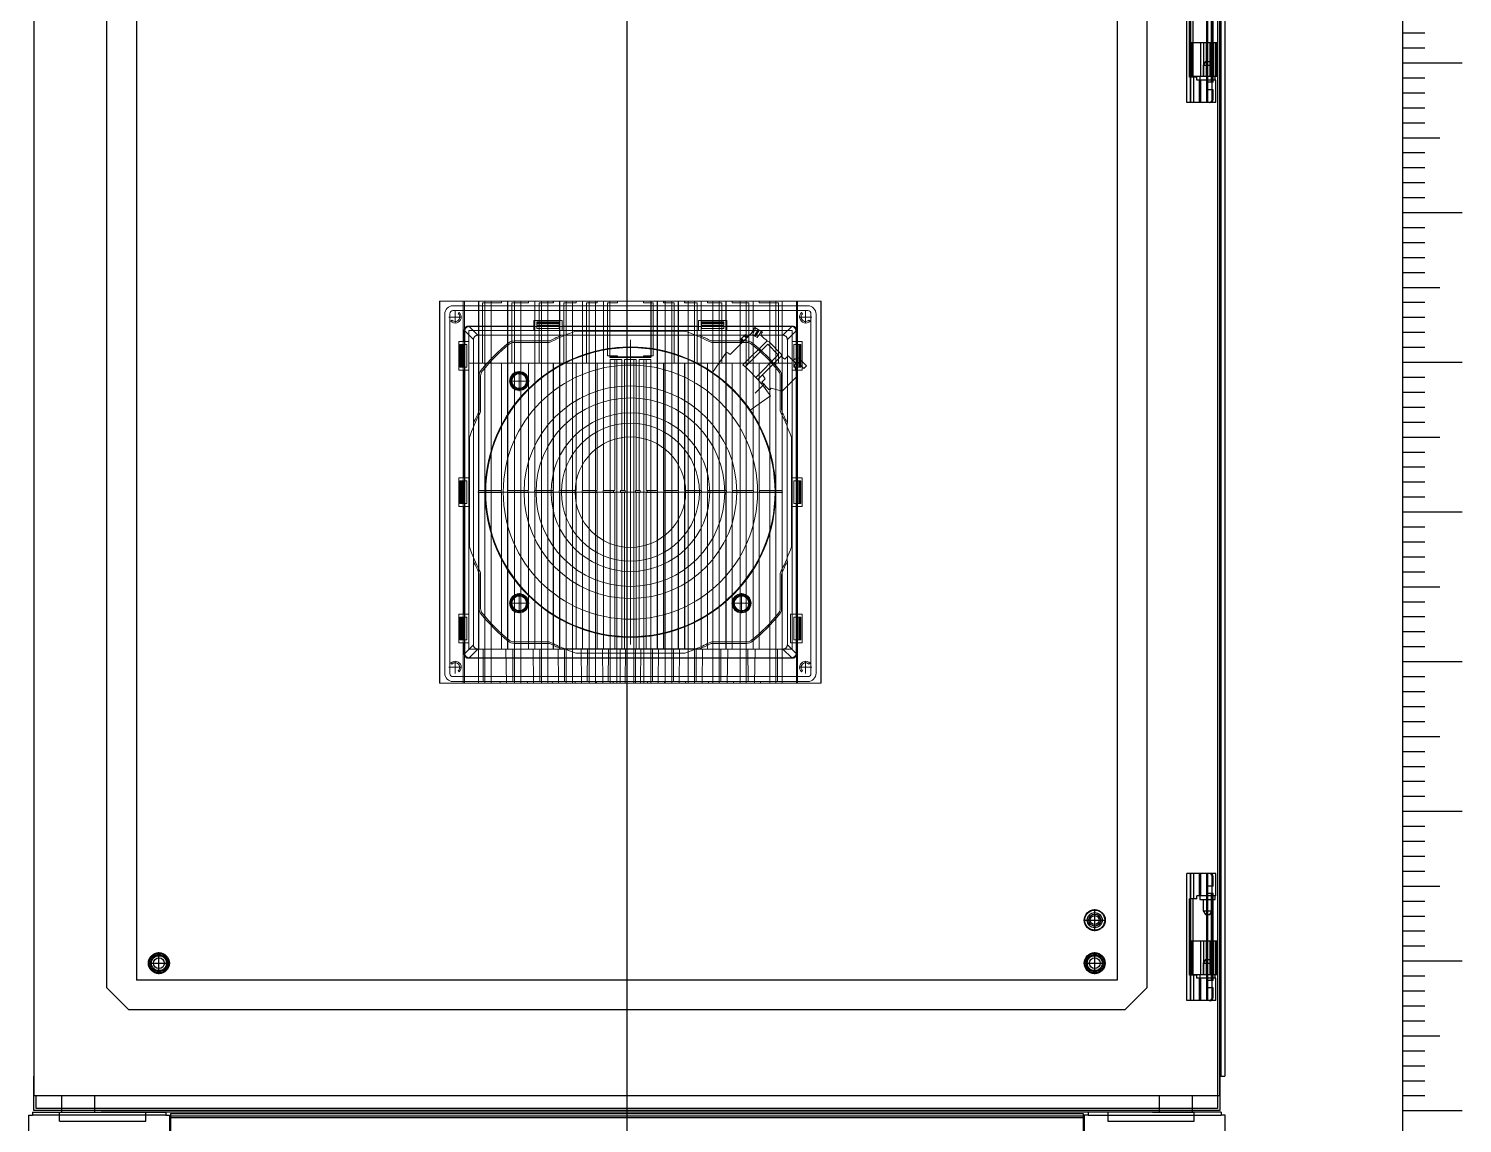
# Model space of a CAD drawing. Header units: millimetres. Extents: x 40929 to 57897, y 13592 to 43737.
# Drawn here: x 47265 to 48223, y 18283 to 19014 of the extents above; entities that cross this region are included whole.
import ezdxf

# ---------------------------------------------------------------- set-up
doc = ezdxf.new("R2010")
doc.units = ezdxf.units.MM
doc.layers.add('! NO PLOT !', color=7, linetype='Continuous', true_color=0xff75dd, plot=False)
doc.layers.add('000-PI-Oprema', color=30, linetype='Continuous', lineweight=5)
doc.layers.add('000-PI-ORMAR', color=2, linetype='Continuous')

# ---------------------------------------------------------------- blocks, each defined once
blk = doc.blocks.new('8806000_2000x800x600')
at = {"layer": '! NO PLOT !'}
for p, q in [((-3770.82, 1831.75), (-3770.82, -8.25)), ((-3075.82, -8.25), (-3075.82, 1831.75)), ((-3750.82, 1826.75), (-3750.82, -3.25)), ((-3095.82, 1826.75), (-3095.82, -3.25)), ((-3049.32, 583), (-3049.32, 668)), ((-3046.63, 583), (-3046.63, 668)), ((-3035.95, 583), (-3035.95, 668)), ((-3035.2, 583), (-3035.2, 668)), ((-3032.45, 585), (-3032.45, 666)), ((-3032.87, 596.5), (-3032.87, 654.5)), ((-3032.44, 591.5), (-3032.44, 659.5)), ((-3032.15, 596.5), (-3032.15, 654.5)), ((-3031.72, 596.5), (-3031.72, 654.5)), ((-3047.56, 600), (-3047.56, 651)), ((-3045.1, 600), (-3045.1, 651)), ((-3046.12, 623), (-3046.12, 600.5)), ((-3046.12, 623), (-3029.32, 623)), ((-3040.17, 623), (-3040.17, 600.5)), ((-3038.17, 623), (-3038.17, 600.5)), ((-3036.49, 623), (-3036.49, 600.5)), ((-3036.14, 623), (-3036.14, 600.5)), ((-3033.99, 623), (-3033.99, 600.5)), ((-3033.64, 623), (-3033.64, 600.5)), ((-3033.28, 623), (-3033.28, 600.5)), ((-3032.15, 623), (-3032.15, 600.5)), ((-3031.4, 623), (-3031.4, 600.5)), ((-3031.28, 600.5), (-3031.28, 623)), ((-3030.27, 623), (-3030.27, 600.5)), ((-3029.52, 623), (-3029.52, 600.5)), ((-3036.92, 610.5), (-3038.37, 607.99)), ((-3038.37, 607.99), (-3038.37, 600.5)), ((-3038.37, 607.99), (-3032.47, 607.99)), ((-3036.92, 610.5), (-3033.92, 610.5)), ((-3032.47, 607.99), (-3033.92, 610.5)), ((-3032.47, 600.5), (-3032.47, 607.99)), ((-3042.64, 600), (-3047.56, 600)), ((-3046.83, 583), (-3046.83, 600)), ((-3046.12, 600.5), (-3029.32, 600.5)), ((-3044.73, 583), (-3044.73, 600)), ((-3042.64, 598), (-3042.64, 600)), ((-3029.87, 598), (-3042.64, 598)), ((-3040.97, 598), (-3040.97, 583)), ((-3040.52, 600.5), (-3040.52, 598)), ((-3040.06, 583), (-3040.06, 598)), ((-3031.72, 596.5), (-3035.95, 596.5)), ((-3035.42, 583), (-3035.42, 598)), ((-3030.32, 598), (-3030.32, 600.5)), ((-3029.87, 583), (-3029.87, 598)), ((-3031.8, 591.5), (-3035.95, 591.5)), ((-3032.45, 585), (-3031.8, 585)), ((-3031.8, 585), (-3031.8, 591.5)), ((-3029.87, 583), (-3049.32, 583)), ((-3049.32, -17), (-3049.32, 68)), ((-3029.87, 68), (-3049.32, 68)), ((-3046.83, 51), (-3046.83, 68)), ((-3046.63, -17), (-3046.63, 68)), ((-3044.73, 51), (-3044.73, 68)), ((-3040.97, 68), (-3040.97, 53)), ((-3040.06, 53), (-3040.06, 68)), ((-3035.95, -17), (-3035.95, 68)), ((-3035.42, 53), (-3035.42, 68)), ((-3035.2, -17), (-3035.2, 68)), ((-3029.87, 53), (-3029.87, 68)), ((-3031.8, 59.5), (-3035.95, 59.5)), ((-3032.45, 66), (-3031.8, 66)), ((-3032.45, -15), (-3032.45, 66)), ((-3032.44, -8.5), (-3032.44, 59.5)), ((-3031.8, 59.5), (-3031.8, 66)), ((-3047.56, 0), (-3047.56, 51)), ((-3042.64, 51), (-3047.56, 51)), ((-3045.1, 0), (-3045.1, 51)), ((-3029.87, 53), (-3042.64, 53)), ((-3042.64, 51), (-3042.64, 53)), ((-3040.52, 53), (-3040.52, 50.5)), ((-3040.52, 50.5), (-3030.32, 50.5)), ((-3038.37, 50.5), (-3038.37, 43.01)), ((-3031.72, 54.5), (-3035.95, 54.5)), ((-3032.87, -3.5), (-3032.87, 54.5)), ((-3032.47, 43.01), (-3032.47, 50.5)), ((-3032.15, -3.5), (-3032.15, 54.5)), ((-3031.72, -3.5), (-3031.72, 54.5)), ((-3030.32, 50.5), (-3030.32, 53)), ((-3110.82, 29.4), (-3110.82, 44.1)), ((-3038.37, 43.01), (-3036.92, 40.5)), ((-3038.37, 43.01), (-3032.47, 43.01)), ((-3036.92, 40.5), (-3033.92, 40.5)), ((-3033.92, 40.5), (-3032.47, 43.01)), ((-3118.17, 36.75), (-3103.47, 36.75)), ((-3046.12, 23), (-3046.12, 0.5)), ((-3046.12, 23), (-3029.32, 23)), ((-3040.17, 23), (-3040.17, 0.5)), ((-3038.17, 23), (-3038.17, 0.5)), ((-3036.49, 23), (-3036.49, 0.5)), ((-3036.14, 23), (-3036.14, 0.5)), ((-3033.99, 23), (-3033.99, 0.5)), ((-3033.64, 23), (-3033.64, 0.5)), ((-3033.28, 23), (-3033.28, 0.5)), ((-3032.15, 23), (-3032.15, 0.5)), ((-3031.4, 23), (-3031.4, 0.5)), ((-3031.28, 0.5), (-3031.28, 23)), ((-3030.27, 23), (-3030.27, 0.5)), ((-3029.52, 23), (-3029.52, 0.5)), ((-3735.83, 0.65), (-3735.83, 15.35)), ((-3110.83, 0.65), (-3110.83, 15.35)), ((-3036.92, 10.5), (-3038.37, 7.99)), ((-3036.92, 10.5), (-3033.92, 10.5)), ((-3032.47, 7.99), (-3033.92, 10.5)), ((-3743.18, 8), (-3728.48, 8)), ((-3118.18, 8), (-3103.48, 8)), ((-3046.12, 0.5), (-3029.32, 0.5)), ((-3040.52, 0.5), (-3040.52, -2)), ((-3038.37, 7.99), (-3038.37, 0.5)), ((-3038.37, 7.99), (-3032.47, 7.99)), ((-3032.47, 0.5), (-3032.47, 7.99)), ((-3030.32, -2), (-3030.32, 0.5)), ((-3770.82, -8.25), (-3755.82, -23.25)), ((-3095.82, -3.25), (-3750.82, -3.25)), ((-3090.82, -23.25), (-3075.82, -8.25)), ((-3042.64, 0), (-3047.56, 0)), ((-3046.83, -17), (-3046.83, 0)), ((-3044.73, -17), (-3044.73, 0)), ((-3042.64, -2), (-3042.64, 0)), ((-3029.87, -2), (-3042.64, -2)), ((-3040.97, -2), (-3040.97, -17)), ((-3040.06, -17), (-3040.06, -2)), ((-3031.72, -3.5), (-3035.95, -3.5)), ((-3031.8, -8.5), (-3035.95, -8.5)), ((-3035.42, -17), (-3035.42, -2)), ((-3031.8, -15), (-3031.8, -8.5)), ((-3029.87, -17), (-3029.87, -2)), ((-3029.87, -17), (-3049.32, -17)), ((-3032.45, -15), (-3031.8, -15)), ((-3090.82, -23.25), (-3755.82, -23.25))]:
    blk.add_line(p, q, dxfattribs=at)
for centre, radius in [((-3110.82, 36.75), 7), ((-3110.82, 36.75), 6.7), ((-3110.82, 36.75), 5), ((-3110.82, 36.75), 4), ((-3110.82, 36.75), 3), ((-3735.83, 8), 7), ((-3735.83, 8), 6.5), ((-3735.83, 8), 5.62), ((-3735.83, 8), 5), ((-3735.83, 8), 3.62), ((-3110.83, 8), 7), ((-3110.83, 8), 6.5), ((-3110.83, 8), 5.61), ((-3110.83, 8), 5), ((-3110.83, 8), 3.61)]:
    blk.add_circle(centre, radius, dxfattribs=at)
for centre, start_param, end_param in [((-3034.38, 585), 3.141593, 4.712389), ((-3033.73, 585), 3.141593, 4.712389), ((-3034.38, 66), 4.712389, 6.283185), ((-3033.73, 66), 4.712389, 6.283185), ((-3034.38, -15), 3.141593, 4.712389), ((-3033.73, -15), 3.141593, 4.712389)]:
    blk.add_ellipse(centre, major_axis=(0, 2), ratio=0.965926, start_param=start_param, end_param=end_param, dxfattribs=at)
at = {"layer": '000-PI-ORMAR'}
for p, q in [((-3819.32, 1904), (-3819.32, -80.5)), ((-3028.83, 1904), (-3028.83, -80.5)), ((-3027.33, 1904), (-3027.33, -80.5)), ((-3027.32, -80.5), (-3027.32, 1904)), ((-3026.55, 1883.5), (-3026.55, -67.5)), ((-3023.83, 1883.5), (-3023.83, -67.5)), ((-3819.33, -90.5), (-3819.33, -67.5)), ((-3027.32, -67.5), (-3023.83, -67.5)), ((-3819.32, -80.5), (-3027.32, -80.5)), ((-3817.83, -89), (-3817.83, -80.5)), ((-3800.83, -80.5), (-3800.83, -91.5)), ((-3778.83, -80.5), (-3778.83, -91.5)), ((-3067.83, -80.5), (-3067.83, -91.5)), ((-3045.83, -80.5), (-3045.83, -91.5)), ((-3028.83, -80.5), (-3028.83, -89)), ((-3027.33, -80.5), (-3027.33, -90.5)), ((-3800.83, -90.5), (-3819.33, -90.5)), ((-3800.83, -89), (-3817.83, -89)), ((-3802.29, -91.5), (-3800.83, -91.5)), ((-3802.29, -97.5), (-3802.29, -91.5)), ((-3045.83, -89), (-3800.83, -89)), ((-3045.83, -90.5), (-3800.83, -90.5)), ((-3800.83, -91.5), (-3796.57, -91.5)), ((-3796.57, -91.5), (-3774.46, -91.5)), ((-3072.2, -91.5), (-3774.46, -91.5)), ((-3744.64, -97.5), (-3744.64, -91.5)), ((-3102.02, -91.5), (-3102.02, -97.5)), ((-3072.2, -91.5), (-3050.09, -91.5)), ((-3050.09, -91.5), (-3045.83, -91.5)), ((-3028.83, -89), (-3045.83, -89)), ((-3027.33, -90.5), (-3045.83, -90.5)), ((-3045.83, -91.5), (-3044.37, -91.5)), ((-3044.37, -97.5), (-3044.37, -91.5)), ((-3802.29, -97.5), (-3744.64, -97.5)), ((-3102.02, -97.5), (-3044.37, -97.5))]:
    blk.add_line(p, q, dxfattribs=at)
blk = doc.blocks.new('8660.023')
at = {"layer": '000-PI-ORMAR'}
for p, q in [((42027.59, 47899.99), (42027.59, 48095.99)), ((42027.59, 48095.99), (42030.09, 48095.99)), ((42030.09, 48097.99), (42119.09, 48097.99)), ((42030.09, 48097.99), (42030.09, 48095.99)), ((42119.09, 48095.99), (42030.09, 48095.99)), ((42119.09, 48097.99), (42119.09, 48095.99)), ((42119.09, 48095.99), (42121.59, 48095.99)), ((42121.59, 48095.99), (42121.59, 48086.51)), ((42122.34, 48096.99), (42122.34, 47996.99)), ((42731.84, 48096.99), (42122.34, 48096.99)), ((42731.84, 48095.49), (42122.34, 48095.49)), ((42731.84, 48096.99), (42731.84, 47996.99)), ((42732.59, 48095.99), (42732.59, 48086.51)), ((42735.09, 48095.99), (42732.59, 48095.99)), ((42824.09, 48097.99), (42735.09, 48097.99)), ((42735.09, 48097.99), (42735.09, 48095.99)), ((42735.09, 48095.99), (42824.09, 48095.99)), ((42824.09, 48097.99), (42824.09, 48095.99)), ((42826.59, 48095.99), (42824.09, 48095.99)), ((42826.59, 47899.99), (42826.59, 48095.99)), ((42121.59, 48086.51), (42121.59, 47986.51)), ((42731.84, 48094.49), (42122.34, 48094.49)), ((42732.59, 48086.51), (42732.59, 47986.51)), ((42122.34, 47996.99), (42122.34, 47898.99)), ((42731.84, 47996.99), (42731.84, 47898.99)), ((42121.59, 47986.51), (42121.59, 47909.47)), ((42732.59, 47986.51), (42732.59, 47909.47)), ((42121.59, 47909.47), (42121.59, 47899.99)), ((42732.59, 47909.47), (42732.59, 47899.99)), ((42030.09, 47899.99), (42027.59, 47899.99)), ((42119.09, 47899.99), (42030.09, 47899.99)), ((42030.09, 47899.74), (42030.09, 47899.74)), ((42030.09, 47899.74), (42030.09, 47897.99)), ((42030.09, 47897.99), (42139.59, 47897.99)), ((42119.09, 47899.99), (42122.34, 47899.99)), ((42119.09, 47899.99), (42119.09, 47899.99)), ((42119.09, 47899.99), (42119.09, 47897.99)), ((42731.84, 47901.49), (42122.34, 47901.49)), ((42731.84, 47900.49), (42122.34, 47900.49)), ((42731.84, 47898.99), (42122.34, 47898.99)), ((42123.09, 47898.99), (42123.09, 47897.99)), ((42139.59, 47898.99), (42139.59, 47897.99)), ((42714.59, 47898.99), (42714.59, 47897.99)), ((42714.59, 47897.99), (42824.09, 47897.99)), ((42731.09, 47898.99), (42731.09, 47897.99)), ((42731.84, 47899.99), (42735.09, 47899.99)), ((42735.09, 47899.99), (42824.09, 47899.99)), ((42735.09, 47899.99), (42735.09, 47899.99)), ((42735.09, 47899.99), (42735.09, 47897.99)), ((42824.09, 47899.99), (42826.59, 47899.99)), ((42824.09, 47899.74), (42824.09, 47899.74)), ((42824.09, 47899.74), (42824.09, 47897.99))]:
    blk.add_line(p, q, dxfattribs=at)
blk = doc.blocks.new('SK3240700')
at = {"layer": '000-PI-Oprema'}
for p, q in [((-127.5, 255), (-127.5, 0)), ((-127.5, 255), (127.5, 255)), ((-127.26, 255), (-127.26, 0)), ((118.5, 252), (-118.5, 252)), ((-111.62, 255), (-111.62, 0)), ((-110.9, 255), (-110.9, 0)), ((-101.44, 255), (-101.44, 0)), ((-101.32, 255), (-101.32, 128.5)), ((-98.85, 254), (-97.17, 254)), ((-98.85, 213.65), (-98.85, 254)), ((-97.17, 255), (-97.17, 0)), ((-86, 254), (-97.17, 254)), ((-93.06, 255), (-93.06, 0)), ((-86.06, 255), (-86.06, 254)), ((-86, 255), (-86, 254)), ((-81.98, 255), (-81.98, 128.5)), ((-81.92, 255), (-81.92, 213.65)), ((-79.1, 254), (-77.39, 254)), ((-79.1, 213.65), (-79.1, 254)), ((-77.39, 255), (-77.39, 0)), ((-67.96, 254), (-77.39, 254)), ((-73.23, 255), (-73.23, 0)), ((-68.03, 255), (-68.03, 254)), ((-67.96, 255), (-67.96, 254)), ((-63.87, 255), (-63.87, 128.5)), ((-63.8, 255), (-63.8, 213.65)), ((-61.03, 254), (-59.31, 254)), ((-61.03, 213.65), (-61.03, 254)), ((-59.31, 255), (-59.31, 0)), ((-51.41, 254), (-59.31, 254)), ((-55.14, 255), (-55.14, 0)), ((-51.47, 255), (-51.47, 254)), ((-51.41, 255), (-51.41, 254)), ((-47.28, 255), (-47.28, 128.5)), ((-47.22, 255), (-47.22, 213.65)), ((-44.51, 254), (-42.8, 254)), ((-44.51, 213.65), (-44.51, 254)), ((-42.8, 255), (-42.8, 0)), ((-36.2, 254), (-42.8, 254)), ((-38.57, 255), (-38.57, 0)), ((-36.26, 255), (-36.26, 254)), ((-36.2, 255), (-36.2, 254)), ((-32.03, 255), (-32.03, 128.5)), ((-31.97, 255), (-31.97, 213.65)), ((-29.32, 254), (-27.6, 254)), ((-29.32, 213.65), (-29.32, 254)), ((-27.6, 255), (-27.6, 0)), ((-22.2, 254), (-27.6, 254)), ((-23.33, 255), (-23.33, 0)), ((-22.26, 255), (-22.26, 254)), ((-22.2, 255), (-22.2, 254)), ((-17.99, 255), (-17.99, 128.5)), ((-17.93, 255), (-17.93, 128.5)), ((-15.21, 254), (-13.8, 254)), ((-15.21, 218.47), (-15.21, 254)), ((-13.83, 218.47), (-13.83, 254)), ((-13.8, 255), (-13.8, 217.7)), ((-13.8, 254), (-8.72, 254)), ((-13.7, 255), (-13.7, 217.8)), ((-13.63, 254), (-13.63, 255)), ((-8.72, 254), (-8.72, 255)), ((8.72, 254), (8.72, 255)), ((8.72, 254), (13.8, 254)), ((13.63, 254), (13.63, 255)), ((13.7, 255), (13.7, 217.8)), ((13.8, 255), (13.8, 217.7)), ((13.8, 254), (15.21, 254)), ((13.83, 218.47), (13.83, 254)), ((15.21, 218.47), (15.21, 254)), ((17.93, 255), (17.93, 128.5)), ((17.99, 255), (17.99, 128.5)), ((22.2, 255), (22.2, 254)), ((27.6, 254), (22.2, 254)), ((22.26, 255), (22.26, 254)), ((23.33, 255), (23.33, 0)), ((27.6, 255), (27.6, 0)), ((27.6, 254), (29.32, 254)), ((29.32, 213.65), (29.32, 254)), ((31.97, 255), (31.97, 213.65)), ((32.03, 255), (32.03, 128.5)), ((36.2, 255), (36.2, 254)), ((42.8, 254), (36.2, 254)), ((36.26, 255), (36.26, 254)), ((38.57, 255), (38.57, 0)), ((42.8, 0), (42.8, 255)), ((42.8, 254), (44.51, 254)), ((44.51, 213.65), (44.51, 254)), ((47.22, 255), (47.22, 213.65)), ((47.28, 255), (47.28, 128.5)), ((51.41, 255), (51.41, 254)), ((59.31, 254), (51.41, 254)), ((51.47, 255), (51.47, 254)), ((55.14, 255), (55.14, 0)), ((59.31, 255), (59.31, 0)), ((59.31, 254), (61.03, 254)), ((61.03, 213.65), (61.03, 254)), ((63.8, 255), (63.8, 213.65)), ((63.87, 255), (63.87, 128.5)), ((67.96, 255), (67.96, 254)), ((77.39, 254), (67.96, 254)), ((68.03, 255), (68.03, 254)), ((73.23, 255), (73.23, 0)), ((77.39, 255), (77.39, 0)), ((77.39, 254), (79.1, 254)), ((79.1, 213.65), (79.1, 254)), ((81.92, 255), (81.92, 213.65)), ((81.98, 255), (81.98, 128.5)), ((86, 255), (86, 254)), ((97.17, 254), (86, 254)), ((86.06, 255), (86.06, 254)), ((93.06, 255), (93.06, 0)), ((97.17, 255), (97.17, 0)), ((97.17, 254), (98.85, 254)), ((98.85, 213.65), (98.85, 254)), ((101.32, 255), (101.32, 128.5)), ((101.44, 255), (101.44, 0)), ((110.9, 255), (110.9, 0)), ((111.62, 255), (111.62, 0)), ((127.26, 255), (127.26, 0)), ((127.5, 255), (127.5, 0)), ((-124, 246.5), (-124, 6.5)), ((-121.2, 244.5), (-112.8, 244.5)), ((-120.6, 246.66), (-120.6, 6.34)), ((-119.96, 241.81), (-119.22, 242.48)), ((118.5, 248.76), (-118.5, 248.76)), ((-117, 240.3), (-117, 248.7)), ((-114.98, 246.72), (-114.31, 247.46)), ((-64.5, 242.11), (-64.5, 235.5)), ((-45.5, 242.11), (-64.5, 242.11)), ((-47.5, 241.4), (-62.5, 241.4)), ((-62.5, 241.4), (-62.5, 236.73)), ((-47.5, 241.27), (-62.5, 241.27)), ((-47.5, 241.08), (-62.5, 241.08)), ((-47.5, 240.7), (-62.5, 240.7)), ((-47.5, 240.55), (-62.5, 240.55)), ((-47.5, 240.1), (-62.5, 240.1)), ((-47.5, 239.9), (-62.5, 239.9)), ((-47.5, 241.4), (-47.5, 236.73)), ((-45.5, 242.11), (-45.5, 235.5)), ((45.5, 242.11), (45.5, 235.5)), ((64.5, 242.11), (45.5, 242.11)), ((62.5, 241.4), (47.5, 241.4)), ((47.5, 241.4), (47.5, 236.73)), ((62.5, 241.27), (47.5, 241.27)), ((62.5, 241.08), (47.5, 241.08)), ((62.5, 240.7), (47.5, 240.7)), ((62.5, 240.55), (47.5, 240.55)), ((62.5, 240.1), (47.5, 240.1)), ((62.5, 239.9), (47.5, 239.9)), ((62.5, 241.4), (62.5, 236.73)), ((64.5, 242.11), (64.5, 235.5)), ((112.8, 244.5), (121.2, 244.5)), ((114.98, 246.72), (114.31, 247.46)), ((117, 240.3), (117, 248.7)), ((119.96, 241.81), (119.22, 242.48)), ((120.6, 6.34), (120.6, 246.66)), ((124, 6.5), (124, 246.5)), ((-111, 235.5), (-110.65, 235.16)), ((-111, 235.5), (-111, 228.1)), ((-110.65, 235.22), (-104.82, 229.39)), ((-110.65, 19.78), (-110.65, 235.22)), ((-107.66, 238.15), (-108, 238.5)), ((-64.5, 238.5), (-108, 238.5)), ((-108, 235.58), (-64.5, 235.58)), ((-108, 235.58), (-108, 22.58)), ((-101.89, 232.32), (-107.72, 238.15)), ((-107.72, 238.15), (107.72, 238.15)), ((-46.07, 232.32), (-101.89, 232.32)), ((-45.5, 238.26), (-64.5, 238.26)), ((-45.5, 235.5), (-64.5, 235.5)), ((-47.5, 238.81), (-62.5, 238.81)), ((-47.5, 238.51), (-62.5, 238.51)), ((-47.5, 236.73), (-62.5, 236.73)), ((46.16, 232.28), (-46.16, 232.28)), ((45.5, 238.5), (-45.5, 238.5)), ((-45.5, 235.58), (45.5, 235.58)), ((36.42, 235.05), (-36.42, 235.05)), ((64.5, 238.26), (45.5, 238.26)), ((64.5, 235.5), (45.5, 235.5)), ((101.89, 232.32), (46.07, 232.32)), ((62.5, 238.81), (47.5, 238.81)), ((62.5, 238.51), (47.5, 238.51)), ((62.5, 236.73), (47.5, 236.73)), ((108, 238.5), (64.5, 238.5)), ((64.5, 235.58), (108, 235.58)), ((66.63, 219.45), (80.97, 233.79)), ((76.93, 232.86), (73.19, 229.11)), ((73.93, 229.85), (75.48, 228.3)), ((74.13, 230.05), (75.68, 228.5)), ((75.99, 231.92), (77.55, 230.36)), ((76.19, 232.12), (77.75, 230.56)), ((76.44, 232.36), (77.99, 230.81)), ((78.49, 231.3), (76.93, 232.86)), ((83.1, 237.46), (80.97, 233.79)), ((83.73, 237.1), (81.61, 232.55)), ((81.61, 232.55), (84.75, 230.73)), ((82.79, 231.87), (85.29, 236.2)), ((88.25, 234.49), (83.1, 237.46)), ((83.57, 231.42), (86.07, 235.75)), ((84.75, 230.73), (87.62, 234.85)), ((87.1, 232.49), (88.25, 234.49)), ((89.33, 230.26), (87.1, 232.49)), ((90.37, 229.54), (89.33, 230.26)), ((107.72, 238.15), (101.89, 232.32)), ((104.82, 229.39), (110.65, 235.22)), ((108, 238.5), (107.66, 238.15)), ((108, 235.58), (108, 22.58)), ((110.65, 235.16), (111, 235.5)), ((110.65, 235.22), (110.65, 19.78)), ((111, 235.5), (111, 228.1)), ((-114.61, 228.1), (-108, 228.1)), ((-114.61, 228.1), (-114.61, 209.1)), ((-113.9, 226.1), (-113.9, 211.1)), ((-113.9, 226.1), (-109.23, 226.1)), ((-113.77, 226.1), (-113.77, 211.1)), ((-113.58, 226.1), (-113.58, 211.1)), ((-113.2, 226.1), (-113.2, 211.1)), ((-113.05, 226.1), (-113.05, 211.1)), ((-112.6, 226.1), (-112.6, 211.1)), ((-112.4, 226.1), (-112.4, 211.1)), ((-111.31, 226.1), (-111.31, 211.1)), ((-111.01, 226.1), (-111.01, 211.1)), ((-110.76, 209.1), (-110.76, 228.1)), ((-109.23, 226.1), (-109.23, 211.1)), ((-104.82, 173.57), (-104.82, 229.39)), ((-54.94, 227.55), (-77.75, 227.55)), ((-55.17, 228.5), (-77.73, 228.5)), ((0, 25.65), (0, 229.35)), ((64.29, 221.1), (54.73, 207.44)), ((77.75, 227.55), (54.94, 227.55)), ((77.73, 228.5), (55.17, 228.5)), ((73.19, 229.11), (74.74, 227.56)), ((73.68, 229.61), (75.24, 228.05)), ((75.19, 212.59), (91.25, 228.65)), ((76.68, 211.25), (91.71, 226.28)), ((85.54, 222.94), (86.96, 221.53)), ((91.25, 228.65), (90.37, 229.54)), ((91.71, 226.28), (98.78, 219.21)), ((100.76, 219.78), (92.63, 227.91)), ((104.82, 229.39), (104.82, 173.57)), ((108, 228.1), (114.61, 228.1)), ((109.23, 226.1), (113.9, 226.1)), ((109.23, 226.1), (109.23, 211.1)), ((110.76, 228.1), (110.76, 209.1)), ((111.01, 226.1), (111.01, 211.1)), ((111.31, 226.1), (111.31, 211.1)), ((112.4, 226.1), (112.4, 211.1)), ((112.6, 226.1), (112.6, 211.1)), ((113.05, 226.1), (113.05, 211.1)), ((113.2, 226.1), (113.2, 211.1)), ((113.58, 226.1), (113.58, 211.1)), ((113.77, 226.1), (113.77, 211.1)), ((113.9, 226.1), (113.9, 211.1)), ((114.61, 228.1), (114.61, 209.1)), ((-113.9, 211.1), (-109.23, 211.1)), ((-101.32, 213.65), (-108, 213.65)), ((-97.17, 213.65), (-101.32, 213.65)), ((-81.93, 213.65), (-97.17, 213.65)), ((-86.06, 213.65), (-86.06, 128.5)), ((-86, 128.5), (-86, 213.65)), ((-77.39, 213.65), (-81.93, 213.65)), ((-81.93, 213.65), (-81.93, 128.5)), ((-63.81, 213.65), (-77.39, 213.65)), ((-68.03, 213.65), (-68.03, 128.5)), ((-67.97, 128.5), (-67.97, 213.65)), ((-59.31, 213.65), (-63.81, 213.65)), ((-63.81, 213.65), (-63.81, 128.5)), ((-47.22, 213.65), (-59.31, 213.65)), ((-51.47, 213.65), (-51.47, 128.5)), ((-51.42, 128.5), (-51.42, 213.65)), ((-42.8, 213.65), (-47.22, 213.65)), ((-47.22, 213.65), (-47.22, 128.5)), ((-31.98, 213.65), (-42.8, 213.65)), ((-36.26, 213.65), (-36.26, 128.5)), ((-36.21, 128.5), (-36.21, 213.65)), ((-27.6, 213.65), (-31.98, 213.65)), ((-31.98, 213.65), (-31.98, 128.5)), ((-17.93, 213.65), (-27.6, 213.65)), ((-22.26, 213.65), (-22.26, 128.5)), ((-22.2, 128.5), (-22.2, 213.65)), ((-13.6, 213.65), (-17.93, 213.65)), ((-15.21, 218.47), (-13.8, 218.47)), ((-13.8, 218.47), (-8.72, 218.47)), ((-13.8, 217.7), (13.8, 217.7)), ((-13.7, 217.8), (13.7, 217.8)), ((-13.63, 217.7), (-13.63, 218.47)), ((-13.63, 217.47), (-13.63, 217.7)), ((-13.63, 217.47), (13.63, 217.47)), ((-13.6, 216.16), (-5.82, 216.16)), ((-13.6, 216.16), (-13.6, 0)), ((-5.82, 213.65), (-13.6, 213.65)), ((-10.45, 216.16), (-10.45, 128.5)), ((-8.97, 216.16), (-8.97, 0)), ((-8.72, 217.47), (-8.72, 218.47)), ((-5.82, 128.5), (-5.82, 216.16)), ((-3.9, 213.65), (-5.82, 213.65)), ((-3.9, 216.16), (-3.9, 128.5)), ((-3.9, 216.16), (3.9, 216.16)), ((3.9, 213.65), (-3.9, 213.65)), ((-2.22, 216.16), (-2.22, 0)), ((2.22, 216.16), (2.22, 0)), ((3.9, 128.5), (3.9, 216.16)), ((5.82, 213.65), (3.9, 213.65)), ((5.82, 216.16), (13.6, 216.16)), ((5.82, 216.16), (5.82, 128.5)), ((13.6, 213.65), (5.82, 213.65)), ((8.72, 217.47), (8.72, 218.47)), ((8.72, 218.47), (13.8, 218.47)), ((8.97, 216.16), (8.97, 0)), ((10.45, 128.5), (10.45, 216.16)), ((13.6, 216.16), (13.6, 0)), ((17.93, 213.65), (13.6, 213.65)), ((13.63, 217.7), (13.63, 218.47)), ((13.63, 217.47), (13.63, 217.7)), ((13.8, 218.47), (15.21, 218.47)), ((27.6, 213.65), (17.93, 213.65)), ((22.2, 213.65), (22.2, 128.5)), ((22.26, 213.65), (22.26, 128.5)), ((27.6, 213.65), (31.98, 213.65)), ((31.98, 128.5), (31.98, 213.65)), ((42.8, 213.65), (31.98, 213.65)), ((36.21, 213.65), (36.21, 128.5)), ((36.26, 213.65), (36.26, 128.5)), ((42.8, 213.65), (47.22, 213.65)), ((47.22, 128.5), (47.22, 213.65)), ((59.31, 213.65), (47.22, 213.65)), ((51.42, 213.65), (51.42, 128.5)), ((51.47, 213.65), (51.47, 128.5)), ((59.31, 213.65), (63.81, 213.65)), ((63.81, 128.5), (63.81, 213.65)), ((77.39, 213.65), (63.81, 213.65)), ((67.97, 213.65), (67.97, 128.5)), ((68.03, 213.65), (68.03, 128.5)), ((77.39, 213.65), (81.93, 213.65)), ((81.93, 128.5), (81.93, 213.65)), ((97.17, 213.65), (81.93, 213.65)), ((98.78, 219.21), (83.75, 204.18)), ((85.09, 202.69), (100.76, 218.36)), ((86, 213.65), (86, 128.5)), ((86.06, 213.65), (86.06, 128.5)), ((94.03, 214.46), (95.44, 213.04)), ((101.32, 213.65), (97.17, 213.65)), ((103.2, 216.42), (100.62, 218.22)), ((108, 213.65), (101.32, 213.65)), ((105.43, 218.65), (103.2, 216.42)), ((110.24, 213.84), (105.43, 218.65)), ((109.96, 216.67), (108.68, 215.39)), ((109.23, 211.1), (113.9, 211.1)), ((109.5, 212.4), (110.24, 213.13)), ((111.47, 205.03), (109.5, 212.4)), ((112.19, 217.26), (109.96, 216.67)), ((110.15, 213.92), (111.6, 214.31)), ((111.6, 214.31), (115.75, 210.16)), ((117.52, 211.93), (112.19, 217.26)), ((115.75, 210.16), (117.52, 211.93)), ((-114.61, 209.1), (-108, 209.1)), ((-111, 209.1), (-111, 137)), ((-101, 205.23), (-101, 182.67)), ((-100.05, 205.25), (-100.05, 182.44)), ((-80.91, 201.75), (-67.58, 201.75)), ((-74.25, 195.08), (-74.25, 208.41)), ((89.98, 203.2), (87.75, 200.97)), ((88.18, 205.78), (89.98, 203.2)), ((100.05, 182.44), (100.05, 205.25)), ((101, 182.67), (101, 205.23)), ((101.36, 194.92), (111.47, 205.03)), ((108, 209.1), (114.61, 209.1)), ((111, 209.1), (111, 137)), ((79.94, 182.23), (93.6, 191.79)), ((89.52, 199.77), (83.3, 193.54)), ((88.07, 200.65), (87.4, 199.98)), ((87.75, 200.97), (92.56, 196.16)), ((89.49, 197.4), (90.4, 198.32)), ((93.27, 196.16), (94, 196.89)), ((94, 196.89), (101.36, 194.92)), ((-104.78, 173.66), (-104.78, 81.34)), ((104.78, 173.66), (104.78, 81.34)), ((-107.55, 163.92), (-107.55, 91.08)), ((107.55, 91.08), (107.55, 163.92)), ((-114.61, 137), (-114.61, 118)), ((-114.61, 137), (-108, 137)), ((-113.9, 135), (-113.9, 120)), ((-113.9, 135), (-109.23, 135)), ((-113.77, 135), (-113.77, 120)), ((-113.58, 135), (-113.58, 120)), ((-113.2, 135), (-113.2, 120)), ((-113.05, 135), (-113.05, 120)), ((-112.6, 135), (-112.6, 120)), ((-112.4, 135), (-112.4, 120)), ((-111.31, 135), (-111.31, 120)), ((-111.01, 135), (-111.01, 120)), ((-110.76, 118), (-110.76, 137)), ((-109.23, 135), (-109.23, 120)), ((108, 137), (114.61, 137)), ((109.23, 135), (113.9, 135)), ((109.23, 135), (109.23, 120)), ((110.76, 137), (110.76, 118)), ((111.01, 135), (111.01, 120)), ((111.31, 135), (111.31, 120)), ((112.4, 135), (112.4, 120)), ((112.6, 135), (112.6, 120)), ((113.05, 135), (113.05, 120)), ((113.2, 135), (113.2, 120)), ((113.58, 135), (113.58, 120)), ((113.77, 135), (113.77, 120)), ((113.9, 135), (113.9, 120)), ((114.61, 137), (114.61, 118)), ((-101.85, 127.5), (101.85, 127.5)), ((-97.17, 128.5), (-101.38, 128.5)), ((-101.38, 128.5), (-101.38, 127.38)), ((-97.17, 127.38), (-101.38, 127.38)), ((-101.32, 127.38), (-101.32, 22.58)), ((-86, 128.5), (-97.17, 128.5)), ((-86, 127.38), (-97.17, 127.38)), ((-86.29, 127.38), (-86.29, 128.5)), ((-86.06, 127.38), (-86.06, 22.58)), ((-86, 22.58), (-86, 127.38)), ((-77.39, 128.5), (-82.17, 128.5)), ((-82.17, 128.5), (-82.17, 127.38)), ((-77.39, 127.38), (-82.17, 127.38)), ((-81.98, 127.38), (-81.98, 22.58)), ((-81.93, 127.38), (-81.93, 22.58)), ((-67.97, 128.5), (-77.39, 128.5)), ((-67.97, 127.38), (-77.39, 127.38)), ((-68.25, 127.38), (-68.25, 128.5)), ((-68.03, 127.38), (-68.03, 22.58)), ((-67.97, 22.58), (-67.97, 127.38)), ((-59.31, 128.5), (-64.09, 128.5)), ((-64.09, 128.5), (-64.09, 127.38)), ((-59.31, 127.38), (-64.09, 127.38)), ((-63.87, 127.38), (-63.87, 22.58)), ((-63.81, 127.38), (-63.81, 22.58)), ((-51.42, 128.5), (-59.31, 128.5)), ((-51.42, 127.38), (-59.31, 127.38)), ((-51.66, 127.38), (-51.66, 128.5)), ((-51.47, 127.38), (-51.47, 22.58)), ((-51.42, 22.58), (-51.42, 127.38)), ((-42.8, 128.5), (-47.49, 128.5)), ((-47.49, 128.5), (-47.49, 127.38)), ((-42.8, 127.38), (-47.49, 127.38)), ((-47.28, 127.38), (-47.28, 22.58)), ((-47.22, 127.38), (-47.22, 22.58)), ((-36.21, 128.5), (-42.8, 128.5)), ((-36.21, 127.38), (-42.8, 127.38)), ((-36.46, 127.38), (-36.46, 128.5)), ((-36.26, 127.38), (-36.26, 22.58)), ((-36.21, 22.58), (-36.21, 127.38)), ((-27.6, 128.5), (-32.23, 128.5)), ((-32.23, 128.5), (-32.23, 127.38)), ((-27.6, 127.38), (-32.23, 127.38)), ((-32.03, 127.38), (-32.03, 22.58)), ((-31.98, 127.38), (-31.98, 22.58)), ((-22.2, 128.5), (-27.6, 128.5)), ((-22.2, 127.38), (-27.6, 127.38)), ((-22.43, 127.38), (-22.43, 128.5)), ((-22.26, 127.38), (-22.26, 22.58)), ((-22.2, 22.58), (-22.2, 127.38)), ((-13.6, 128.5), (-18.16, 128.5)), ((-18.16, 128.5), (-18.16, 127.38)), ((-13.6, 127.38), (-18.16, 127.38)), ((-17.99, 127.38), (-17.99, 22.58)), ((-17.93, 127.38), (-17.93, 22.58)), ((-10.45, 128.5), (-13.6, 128.5)), ((-10.45, 127.38), (-13.6, 127.38)), ((-11.26, 127.38), (-11.26, 128.5)), ((-10.45, 22.58), (-10.45, 127.38)), ((-3.47, 128.5), (-6.63, 128.5)), ((-6.63, 128.5), (-6.63, 127.38)), ((-3.47, 127.38), (-6.63, 127.38)), ((-5.82, 22.58), (-5.82, 127.38)), ((-3.9, 22.58), (-3.9, 127.38)), ((-3.47, 127.38), (-3.47, 128.5)), ((6.63, 128.5), (3.47, 128.5)), ((3.47, 128.5), (3.47, 127.38)), ((6.63, 127.38), (3.47, 127.38)), ((3.9, 22.58), (3.9, 127.38)), ((5.82, 22.58), (5.82, 127.38)), ((6.63, 127.38), (6.63, 128.5)), ((13.6, 128.5), (10.45, 128.5)), ((10.45, 22.58), (10.45, 127.38)), ((13.6, 127.38), (10.45, 127.38)), ((11.26, 128.5), (11.26, 127.38)), ((18.16, 128.5), (13.6, 128.5)), ((18.16, 127.38), (13.6, 127.38)), ((17.93, 22.58), (17.93, 127.38)), ((17.99, 127.38), (17.99, 22.58)), ((18.16, 127.38), (18.16, 128.5)), ((27.6, 128.5), (22.2, 128.5)), ((22.2, 127.38), (22.2, 22.58)), ((27.6, 127.38), (22.2, 127.38)), ((22.26, 127.38), (22.26, 22.58)), ((22.43, 128.5), (22.43, 127.38)), ((32.23, 128.5), (27.6, 128.5)), ((32.23, 127.38), (27.6, 127.38)), ((31.98, 22.58), (31.98, 127.38)), ((32.03, 127.38), (32.03, 22.58)), ((32.23, 127.38), (32.23, 128.5)), ((42.8, 128.5), (36.21, 128.5)), ((36.21, 127.38), (36.21, 22.58)), ((42.8, 127.38), (36.21, 127.38)), ((36.26, 127.38), (36.26, 22.58)), ((36.46, 128.5), (36.46, 127.38)), ((47.49, 128.5), (42.8, 128.5)), ((47.49, 127.38), (42.8, 127.38)), ((47.22, 22.58), (47.22, 127.38)), ((47.28, 127.38), (47.28, 22.58)), ((47.49, 127.38), (47.49, 128.5)), ((59.31, 128.5), (51.42, 128.5)), ((51.42, 127.38), (51.42, 22.58)), ((59.31, 127.38), (51.42, 127.38)), ((51.47, 127.38), (51.47, 22.58)), ((51.66, 128.5), (51.66, 127.38)), ((64.09, 128.5), (59.31, 128.5)), ((64.09, 127.38), (59.31, 127.38)), ((63.81, 22.58), (63.81, 127.38)), ((63.87, 127.38), (63.87, 22.58)), ((64.09, 127.38), (64.09, 128.5)), ((77.39, 128.5), (67.97, 128.5)), ((67.97, 127.38), (67.97, 22.58)), ((77.39, 127.38), (67.97, 127.38)), ((68.03, 127.38), (68.03, 22.58)), ((68.25, 128.5), (68.25, 127.38)), ((82.17, 128.5), (77.39, 128.5)), ((82.17, 127.38), (77.39, 127.38)), ((81.93, 22.58), (81.93, 127.38)), ((81.98, 127.38), (81.98, 22.58)), ((82.17, 127.38), (82.17, 128.5)), ((97.17, 128.5), (86, 128.5)), ((86, 127.38), (86, 22.58)), ((97.17, 127.38), (86, 127.38)), ((86.06, 127.38), (86.06, 22.58)), ((86.29, 128.5), (86.29, 127.38)), ((101.38, 128.5), (97.17, 128.5)), ((101.38, 127.38), (97.17, 127.38)), ((101.32, 22.58), (101.32, 127.38)), ((101.38, 127.38), (101.38, 128.5)), ((-114.61, 118), (-108, 118)), ((-113.9, 120), (-109.23, 120)), ((-111, 118), (-111, 45.9)), ((108, 118), (114.61, 118)), ((109.23, 120), (113.9, 120)), ((111, 118), (111, 45.9)), ((-104.82, 25.61), (-104.82, 81.43)), ((104.82, 81.43), (104.82, 25.61)), ((-101, 72.33), (-101, 49.77)), ((-100.05, 72.56), (-100.05, 49.75)), ((100.05, 49.75), (100.05, 72.56)), ((101, 49.77), (101, 72.33)), ((-74.25, 46.59), (-74.25, 59.92)), ((74.25, 46.59), (74.25, 59.92)), ((-80.91, 53.25), (-67.58, 53.25)), ((67.58, 53.25), (80.91, 53.25)), ((-114.61, 45.9), (-114.61, 26.9)), ((-114.61, 45.9), (-108, 45.9)), ((-113.9, 43.9), (-113.9, 28.9)), ((-113.9, 43.9), (-109.23, 43.9)), ((-113.77, 43.9), (-113.77, 28.9)), ((-113.58, 43.9), (-113.58, 28.9)), ((-113.2, 43.9), (-113.2, 28.9)), ((-113.05, 43.9), (-113.05, 28.9)), ((-112.6, 43.9), (-112.6, 28.9)), ((-112.4, 43.9), (-112.4, 28.9)), ((-111.31, 43.9), (-111.31, 28.9)), ((-111.01, 43.9), (-111.01, 28.9)), ((-110.76, 26.9), (-110.76, 45.9)), ((-109.23, 43.9), (-109.23, 28.9)), ((114.61, 45.9), (107, 45.9)), ((107, 26.9), (107, 45.9)), ((109.23, 43.9), (113.9, 43.9)), ((109.23, 43.9), (109.23, 28.9)), ((110.76, 45.9), (110.76, 26.9)), ((111.01, 43.9), (111.01, 28.9)), ((111.31, 43.9), (111.31, 28.9)), ((112.4, 43.9), (112.4, 28.9)), ((112.6, 43.9), (112.6, 28.9)), ((113.05, 43.9), (113.05, 28.9)), ((113.2, 43.9), (113.2, 28.9)), ((113.58, 43.9), (113.58, 28.9)), ((113.77, 43.9), (113.77, 28.9)), ((113.9, 43.9), (113.9, 28.9)), ((114.61, 45.9), (114.61, 26.9)), ((-113.9, 28.9), (-109.23, 28.9)), ((109.23, 28.9), (113.9, 28.9)), ((-114.61, 26.9), (-108, 26.9)), ((-111, 26.9), (-111, 19.5)), ((-110.65, 19.84), (-111, 19.5)), ((-104.82, 25.61), (-110.65, 19.78)), ((-101.4, 22.58), (-108, 22.58)), ((-107.72, 16.85), (-101.89, 22.68)), ((-101.89, 22.68), (-46.07, 22.68)), ((-97.17, 22.58), (-101.4, 22.58)), ((-101.4, 22.58), (-101.39, 0)), ((-98.29, 22.58), (-98.34, 1)), ((-97.17, 22.58), (-83.26, 22.58)), ((-77.39, 22.58), (-83.26, 22.58)), ((-83.26, 22.58), (-82.84, 0)), ((-78.51, 22.58), (-78.56, 1)), ((-77.75, 27.45), (-54.94, 27.45)), ((-77.73, 26.5), (-55.17, 26.5)), ((-77.39, 22.58), (-65, 22.58)), ((-59.31, 22.58), (-65, 22.58)), ((-65, 22.58), (-64.64, 0)), ((-60.43, 22.58), (-60.48, 1)), ((-59.31, 22.58), (-48.25, 22.58)), ((-42.8, 22.58), (-48.25, 22.58)), ((-48.25, 22.58), (-47.95, 0)), ((46.16, 22.72), (-46.16, 22.72)), ((-43.92, 22.58), (-43.97, 1)), ((-42.8, 22.58), (-32.86, 22.58)), ((-36.42, 19.95), (36.42, 19.95)), ((-27.6, 22.58), (-32.86, 22.58)), ((-32.86, 22.58), (-32.61, 0)), ((-28.72, 22.58), (-28.77, 1)), ((-27.6, 22.58), (-18.68, 22.58)), ((-13.6, 22.58), (-18.68, 22.58)), ((-18.68, 22.58), (-18.48, 0)), ((-14.72, 22.58), (-14.76, 1)), ((-6.86, 22.58), (-13.6, 22.58)), ((-3.34, 22.58), (-6.86, 22.58)), ((-6.86, 22.58), (-6.77, 0)), ((-3.39, 0), (-3.34, 22.58)), ((3.34, 22.58), (-3.34, 22.58)), ((6.86, 22.58), (3.34, 22.58)), ((3.34, 22.58), (3.39, 0)), ((6.77, 0), (6.86, 22.58)), ((13.6, 22.58), (6.86, 22.58)), ((18.68, 22.58), (13.6, 22.58)), ((14.76, 1), (14.72, 22.58)), ((18.48, 0), (18.68, 22.58)), ((18.68, 22.58), (27.6, 22.58)), ((32.86, 22.58), (27.6, 22.58)), ((28.77, 1), (28.72, 22.58)), ((32.61, 0), (32.86, 22.58)), ((32.86, 22.58), (42.8, 22.58)), ((48.25, 22.58), (42.8, 22.58)), ((43.97, 1), (43.92, 22.58)), ((46.07, 22.68), (101.89, 22.68)), ((47.95, 0), (48.25, 22.58)), ((48.25, 22.58), (59.31, 22.58)), ((54.94, 27.45), (77.75, 27.45)), ((55.17, 26.5), (77.73, 26.5)), ((65, 22.58), (59.31, 22.58)), ((60.48, 1), (60.43, 22.58)), ((64.64, 0), (65, 22.58)), ((65, 22.58), (77.39, 22.58)), ((83.26, 22.58), (77.39, 22.58)), ((78.56, 1), (78.51, 22.58)), ((82.84, 0), (83.26, 22.58)), ((83.26, 22.58), (97.17, 22.58)), ((101.4, 22.58), (97.17, 22.58)), ((98.34, 1), (98.29, 22.58)), ((101.39, 0), (101.4, 22.58)), ((108, 22.58), (101.4, 22.58)), ((101.89, 22.68), (107.72, 16.85)), ((110.65, 19.78), (104.82, 25.61)), ((114.61, 26.9), (107, 26.9)), ((111, 19.5), (110.65, 19.84)), ((111, 26.9), (111, 19.5)), ((-121.2, 10.5), (-112.8, 10.5)), ((-119.22, 12.52), (-119.96, 13.19)), ((-117, 6.3), (-117, 14.7)), ((-108, 16.5), (-107.66, 16.85)), ((108, 16.5), (-108, 16.5)), ((107.72, 16.85), (-107.72, 16.85)), ((107.66, 16.85), (108, 16.5)), ((112.8, 10.5), (121.2, 10.5)), ((117, 6.3), (117, 14.7)), ((119.96, 13.19), (119.22, 12.52)), ((-127.5, 0), (127.5, 0)), ((-118.5, 4.24), (118.5, 4.24)), ((-118.5, 1), (-98.34, 1)), ((-114.31, 7.54), (-114.98, 8.28)), ((-98.34, 1), (-97.17, 1)), ((-97.17, 1), (-78.56, 1)), ((-86.95, 0), (-86.97, 1)), ((-78.56, 1), (-77.39, 1)), ((-77.39, 1), (-60.48, 1)), ((-68.81, 0), (-68.82, 1)), ((-60.48, 1), (-59.31, 1)), ((-59.31, 1), (-43.97, 1)), ((-52.13, 0), (-52.14, 1)), ((-43.97, 1), (-42.8, 1)), ((-42.8, 1), (-28.77, 1)), ((-36.84, 0), (-36.85, 1)), ((-28.77, 1), (-27.6, 1)), ((-27.6, 1), (-14.76, 1)), ((-22.74, 0), (-22.75, 1)), ((-14.76, 1), (-13.6, 1)), ((13.6, 1), (-13.6, 1)), ((-11.4, 0), (-11.41, 1)), ((11.41, 1), (11.4, 0)), ((13.6, 1), (14.76, 1)), ((14.76, 1), (27.6, 1)), ((22.75, 1), (22.74, 0)), ((27.6, 1), (28.77, 1)), ((28.77, 1), (42.8, 1)), ((36.85, 1), (36.84, 0)), ((42.8, 1), (43.97, 1)), ((43.97, 1), (59.31, 1)), ((52.14, 1), (52.13, 0)), ((59.31, 1), (60.48, 1)), ((60.48, 1), (77.39, 1)), ((68.82, 1), (68.81, 0)), ((77.39, 1), (78.56, 1)), ((78.56, 1), (97.17, 1)), ((86.97, 1), (86.95, 0)), ((97.17, 1), (98.34, 1)), ((98.34, 1), (118.5, 1)), ((114.98, 8.28), (114.31, 7.54))]:
    blk.add_line(p, q, dxfattribs=at)
for points in [[(-108, 238.5), (-108.26, 238.49), (-108.52, 238.45), (-108.78, 238.4), (-109.03, 238.32), (-109.27, 238.22), (-109.5, 238.1), (-109.72, 237.96), (-109.93, 237.8), (-110.12, 237.62), (-110.3, 237.43), (-110.46, 237.22), (-110.6, 237), (-110.72, 236.77), (-110.82, 236.53), (-110.9, 236.28), (-110.95, 236.02), (-110.99, 235.76), (-111, 235.5)], [(-107.72, 238.15), (-107.98, 238.14), (-108.24, 238.1), (-108.49, 238.03), (-108.74, 237.95), (-108.98, 237.84), (-109.21, 237.72), (-109.43, 237.57), (-109.63, 237.41), (-109.82, 237.23), (-109.99, 237.03), (-110.15, 236.82), (-110.28, 236.6), (-110.4, 236.36), (-110.49, 236.12), (-110.57, 235.87), (-110.62, 235.61), (-110.65, 235.35), (-110.65, 235.22)], [(-104.82, 229.39), (-104.81, 229.66), (-104.78, 229.92), (-104.72, 230.18), (-104.64, 230.43), (-104.54, 230.67), (-104.41, 230.9), (-104.27, 231.12), (-104.11, 231.33), (-103.93, 231.52), (-103.73, 231.69), (-103.52, 231.84), (-103.29, 231.98), (-103.05, 232.09), (-102.81, 232.18), (-102.55, 232.25), (-102.29, 232.3), (-102.02, 232.32), (-101.89, 232.32)], [(101.89, 232.32), (102.16, 232.31), (102.42, 232.28), (102.68, 232.22), (102.93, 232.14), (103.17, 232.04), (103.4, 231.91), (103.62, 231.77), (103.83, 231.61), (104.02, 231.43), (104.19, 231.23), (104.34, 231.02), (104.48, 230.79), (104.59, 230.55), (104.68, 230.31), (104.75, 230.05), (104.8, 229.79), (104.82, 229.52), (104.82, 229.39)], [(110.65, 235.22), (110.64, 235.48), (110.6, 235.74), (110.53, 235.99), (110.45, 236.24), (110.34, 236.48), (110.22, 236.71), (110.07, 236.93), (109.91, 237.13), (109.73, 237.32), (109.53, 237.49), (109.32, 237.65), (109.1, 237.78), (108.86, 237.9), (108.62, 237.99), (108.37, 238.07), (108.11, 238.12), (107.85, 238.15), (107.72, 238.15)], [(111, 235.5), (110.99, 235.76), (110.95, 236.02), (110.9, 236.28), (110.82, 236.53), (110.72, 236.77), (110.6, 237), (110.46, 237.22), (110.3, 237.43), (110.12, 237.62), (109.93, 237.8), (109.72, 237.96), (109.5, 238.1), (109.27, 238.22), (109.03, 238.32), (108.78, 238.4), (108.52, 238.45), (108.26, 238.49), (108, 238.5)], [(-111, 19.5), (-110.99, 19.24), (-110.95, 18.98), (-110.9, 18.72), (-110.82, 18.47), (-110.72, 18.23), (-110.6, 18), (-110.46, 17.78), (-110.3, 17.57), (-110.12, 17.38), (-109.93, 17.2), (-109.72, 17.04), (-109.5, 16.9), (-109.27, 16.78), (-109.03, 16.68), (-108.78, 16.6), (-108.52, 16.55), (-108.26, 16.51), (-108, 16.5)], [(-107.72, 16.85), (-107.98, 16.86), (-108.24, 16.9), (-108.49, 16.97), (-108.74, 17.05), (-108.98, 17.16), (-109.21, 17.28), (-109.43, 17.43), (-109.63, 17.59), (-109.82, 17.77), (-109.99, 17.97), (-110.15, 18.18), (-110.28, 18.4), (-110.4, 18.64), (-110.49, 18.88), (-110.57, 19.13), (-110.62, 19.39), (-110.65, 19.65), (-110.65, 19.78)], [(-101.89, 22.68), (-102.16, 22.69), (-102.42, 22.72), (-102.68, 22.78), (-102.93, 22.86), (-103.17, 22.96), (-103.4, 23.09), (-103.62, 23.23), (-103.83, 23.39), (-104.02, 23.57), (-104.19, 23.77), (-104.34, 23.98), (-104.48, 24.21), (-104.59, 24.45), (-104.68, 24.69), (-104.75, 24.95), (-104.8, 25.21), (-104.82, 25.48), (-104.82, 25.61)], [(104.82, 25.61), (104.81, 25.34), (104.78, 25.08), (104.72, 24.82), (104.64, 24.57), (104.54, 24.33), (104.41, 24.1), (104.27, 23.88), (104.11, 23.67), (103.93, 23.48), (103.73, 23.31), (103.52, 23.16), (103.29, 23.02), (103.05, 22.91), (102.81, 22.82), (102.55, 22.75), (102.29, 22.7), (102.02, 22.68), (101.89, 22.68)], [(107.72, 16.85), (107.98, 16.86), (108.24, 16.9), (108.49, 16.97), (108.74, 17.05), (108.98, 17.16), (109.21, 17.28), (109.43, 17.43), (109.63, 17.59), (109.82, 17.77), (109.99, 17.97), (110.15, 18.18), (110.28, 18.4), (110.4, 18.64), (110.49, 18.88), (110.57, 19.13), (110.62, 19.39), (110.65, 19.65), (110.65, 19.78)], [(108, 16.5), (108.26, 16.51), (108.52, 16.55), (108.78, 16.6), (109.03, 16.68), (109.27, 16.78), (109.5, 16.9), (109.72, 17.04), (109.93, 17.2), (110.12, 17.38), (110.3, 17.57), (110.46, 17.78), (110.6, 18), (110.72, 18.23), (110.82, 18.47), (110.9, 18.72), (110.95, 18.98), (110.99, 19.24), (111, 19.5)]]:
    blk.add_lwpolyline(points, dxfattribs=at)
for centre, radius in [((0, 127.5), 97), ((0, 127.5), 96.9), ((0, 127.5), 96.58), ((0, 127.5), 84.9), ((-74.25, 201.75), 6.35), ((-74.25, 201.75), 5.97), ((-74.25, 201.75), 5.47), ((-74.25, 201.75), 5.36), ((-74.25, 201.75), 5.27), ((-74.25, 201.75), 4.86), ((0, 127.5), 71.06), ((0, 127.5), 63), ((0, 127.5), 52.98), ((0, 127.5), 46.08), ((0, 127.5), 36.9), ((-74.25, 53.25), 6.35), ((-74.25, 53.25), 5.97), ((-74.25, 53.25), 5.47), ((-74.25, 53.25), 5.36), ((-74.25, 53.25), 5.27), ((-74.25, 53.25), 4.86), ((74.25, 53.25), 6.35), ((74.25, 53.25), 5.97), ((74.25, 53.25), 5.47), ((74.25, 53.25), 5.36), ((74.25, 53.25), 5.27), ((74.25, 53.25), 4.86)]:
    blk.add_circle(centre, radius, dxfattribs=at)
for centre, radius, start, end in [((-118.5, 246.5), 5.5, 90, 180), ((118.5, 246.5), 5.5, 0, 90), ((-118.5, 246.66), 2.1, 90, 180), ((-117, 244.5), 4, 222.35, 47.65), ((-117, 244.5), 3, 222.35, 47.65), ((117, 244.5), 4, 132.35, 317.65), ((117, 244.5), 3, 132.35, 317.65), ((118.5, 246.66), 2.1, 0, 90), ((0, 127.5), 114.5, 113.72374, 117.49771), ((0, 127.5), 113.55, 108.70901, 117.60984), ((0, 127.5), 113.55, 62.39016, 71.29099), ((0, 127.5), 114.5, 62.50229, 66.27626), ((0, 127.5), 128.75, 129.29181, 140.70819), ((0, 127.5), 127.8, 129.28348, 140.71652), ((0, 127.5), 96.99, 55.60248, 34.39752), ((0, 127.5), 96.88, 55.6032, 34.3968), ((-77.73, 222.5), 6, 90, 129.29181), ((-77.75, 222.55), 5, 90, 129.28348), ((-55.17, 233.5), 5, 270, 297.49771), ((-54.94, 232.55), 5, 270, 297.60984), ((54.94, 232.55), 5, 242.39016, 270), ((55.17, 233.5), 5, 242.50229, 270), ((0, 127.5), 113.55, 54.06993, 55.51462), ((77.73, 222.5), 6, 50.70819, 90), ((77.75, 222.55), 5, 50.71652, 90), ((0, 127.5), 127.8, 39.28348, 50.71652), ((0, 127.5), 128.75, 39.29181, 50.70819), ((91.57, 226.85), 1.5, 45, 135), ((0, 127.5), 113.55, 34.48538, 48.53435), ((100.06, 219.07), 1, 315, 45), ((109.88, 213.48), 0.5, 315, 45), ((-95, 205.23), 6, 140.70819, 180), ((-95.05, 205.25), 5, 140.71652, 180), ((95.05, 205.25), 5, 0, 39.28348), ((95, 205.23), 6, 0, 39.29181), ((92.91, 196.51), 0.5, 225, 315), ((-106, 182.67), 5, 332.50229, 0), ((-105.05, 182.44), 5, 332.39016, 0), ((105.05, 182.44), 5, 180, 207.60984), ((106, 182.67), 5, 180, 207.49771), ((0, 127.5), 113.55, 152.39016, 161.29099), ((0, 127.5), 114.5, 152.50229, 156.27626), ((0, 127.5), 113.55, 18.70901, 27.60984), ((0, 127.5), 114.5, 23.72374, 27.49771), ((0, 127.5), 113.55, 198.70901, 207.60984), ((0, 127.5), 113.55, 332.39016, 341.29099), ((0, 127.5), 114.5, 203.72374, 207.49771), ((0, 127.5), 114.5, 332.50229, 336.27626), ((-106, 72.33), 5, 0, 27.49771), ((-105.05, 72.56), 5, 0, 27.60984), ((105.05, 72.56), 5, 152.39016, 180), ((106, 72.33), 5, 152.50229, 180), ((-95, 49.77), 6, 180, 219.29181), ((-95.05, 49.75), 5, 180, 219.28348), ((95.05, 49.75), 5, 320.71652, 0), ((95, 49.77), 6, 320.70819, 0), ((0, 127.5), 128.75, 219.29181, 230.70819), ((0, 127.5), 127.8, 219.28348, 230.71652), ((0, 127.5), 127.8, 309.28348, 320.71652), ((0, 127.5), 128.75, 309.29181, 320.70819), ((-77.73, 32.5), 6, 230.70819, 270), ((-77.75, 32.45), 5, 230.71652, 270), ((-55.17, 21.5), 5, 62.50229, 90), ((-54.94, 22.45), 5, 62.39016, 90), ((0, 127.5), 114.5, 242.50229, 246.27626), ((0, 127.5), 113.55, 242.39016, 247.33609), ((0, 127.5), 113.55, 247.5191, 251.29099), ((0, 127.5), 113.55, 288.70901, 292.4809), ((0, 127.5), 113.55, 292.66391, 297.60984), ((0, 127.5), 114.5, 293.72374, 297.49771), ((54.94, 22.45), 5, 90, 117.60984), ((55.17, 21.5), 5, 90, 117.49771), ((77.73, 32.5), 6, 270, 309.29181), ((77.75, 32.45), 5, 270, 309.28348), ((-117, 10.5), 4, 312.35, 137.65), ((-117, 10.5), 3, 312.35, 137.65), ((117, 10.5), 4, 42.35, 227.65), ((117, 10.5), 3, 42.35, 227.65), ((-118.5, 6.5), 5.5, 180, 270), ((-118.5, 6.34), 2.1, 180, 270), ((118.5, 6.5), 5.5, 270, 0), ((118.5, 6.34), 2.1, 270, 0)]:
    blk.add_arc(centre, radius, start, end, dxfattribs=at)

msp = doc.modelspace()

# ---------------------------------------------------------------- linework, layer by layer
at = {"layer": '! NO PLOT !', "ltscale": 0.25}
msp.add_line((47664.956, 19525.449), (47664.956, 18091.449), dxfattribs=at)
for p, q in [((48182.956, 19491.449), (48182.956, 18631.449)), ((48182.956, 19011.449), (48197.956, 19011.449)), ((48182.956, 19001.449), (48197.956, 19001.449)), ((48182.956, 18991.449), (48222.956, 18991.449)), ((48182.956, 18981.449), (48197.956, 18981.449)), ((48182.956, 18971.449), (48197.956, 18971.449)), ((48182.956, 18961.449), (48197.956, 18961.449)), ((48182.956, 18951.449), (48197.956, 18951.449)), ((48182.956, 18941.449), (48207.956, 18941.449)), ((48182.956, 18931.449), (48197.956, 18931.449)), ((48182.956, 18921.449), (48197.956, 18921.449)), ((48182.956, 18911.449), (48197.956, 18911.449)), ((48182.956, 18901.449), (48197.956, 18901.449)), ((48182.956, 18891.449), (48222.956, 18891.449)), ((48182.956, 18891.449), (48222.956, 18891.449)), ((48182.956, 18891.449), (48222.956, 18891.449)), ((48182.956, 18891.449), (48222.956, 18891.449)), ((48182.956, 18891.449), (48222.956, 18891.449)), ((48182.956, 18881.449), (48197.956, 18881.449)), ((48182.956, 18871.449), (48197.956, 18871.449)), ((48182.956, 18861.449), (48197.956, 18861.449)), ((48182.956, 18851.449), (48197.956, 18851.449)), ((48182.956, 18841.449), (48207.956, 18841.449)), ((48182.956, 18831.449), (48197.956, 18831.449)), ((48182.956, 18821.449), (48197.956, 18821.449)), ((48182.956, 18811.449), (48197.956, 18811.449)), ((48182.956, 18801.449), (48197.956, 18801.449)), ((48182.956, 18791.449), (48222.956, 18791.449)), ((48182.956, 18781.449), (48197.956, 18781.449)), ((48182.956, 18771.449), (48197.956, 18771.449)), ((48182.956, 18761.449), (48197.956, 18761.449)), ((48182.956, 18751.449), (48197.956, 18751.449)), ((48182.956, 18741.449), (48207.956, 18741.449)), ((48182.956, 18731.449), (48197.956, 18731.449)), ((48182.956, 18721.449), (48197.956, 18721.449)), ((48182.956, 18711.449), (48197.956, 18711.449)), ((48182.956, 18701.449), (48197.956, 18701.449)), ((48182.956, 18691.449), (48222.956, 18691.449)), ((48182.956, 18691.449), (48222.956, 18691.449)), ((48182.956, 18691.449), (48222.956, 18691.449)), ((48182.956, 18691.449), (48222.956, 18691.449)), ((48182.956, 18691.449), (48222.956, 18691.449)), ((48182.956, 18691.449), (48222.956, 18691.449)), ((48182.956, 18681.449), (48197.956, 18681.449)), ((48182.956, 18671.449), (48197.956, 18671.449)), ((48182.956, 18661.449), (48197.956, 18661.449)), ((48182.956, 18651.449), (48197.956, 18651.449)), ((48182.956, 18641.449), (48207.956, 18641.449)), ((48182.956, 18631.449), (48182.956, 18091.449)), ((48182.956, 18631.449), (48197.956, 18631.449)), ((48182.956, 18621.449), (48197.956, 18621.449)), ((48182.956, 18611.449), (48197.956, 18611.449)), ((48182.956, 18601.449), (48197.956, 18601.449)), ((48182.956, 18591.449), (48222.956, 18591.449)), ((48182.956, 18581.449), (48197.956, 18581.449)), ((48182.956, 18571.449), (48197.956, 18571.449)), ((48182.956, 18561.449), (48197.956, 18561.449)), ((48182.956, 18551.449), (48197.956, 18551.449)), ((48182.956, 18541.449), (48207.956, 18541.449)), ((48182.956, 18531.449), (48197.956, 18531.449)), ((48182.956, 18521.449), (48197.956, 18521.449)), ((48182.956, 18511.449), (48197.956, 18511.449)), ((48182.956, 18501.449), (48197.956, 18501.449)), ((48182.956, 18491.449), (48222.956, 18491.449)), ((48182.956, 18491.449), (48222.956, 18491.449)), ((48182.956, 18491.449), (48222.956, 18491.449)), ((48182.956, 18491.449), (48222.956, 18491.449)), ((48182.956, 18491.449), (48222.956, 18491.449)), ((48182.956, 18491.449), (48222.956, 18491.449)), ((48182.956, 18491.449), (48222.956, 18491.449)), ((48182.956, 18481.449), (48197.956, 18481.449)), ((48182.956, 18471.449), (48197.956, 18471.449)), ((48182.956, 18461.449), (48197.956, 18461.449)), ((48182.956, 18451.449), (48197.956, 18451.449)), ((48182.956, 18441.449), (48207.956, 18441.449)), ((48182.956, 18431.449), (48197.956, 18431.449)), ((48182.956, 18421.449), (48197.956, 18421.449)), ((48182.956, 18411.449), (48197.956, 18411.449)), ((48182.956, 18401.449), (48197.956, 18401.449)), ((48182.956, 18391.449), (48222.956, 18391.449)), ((48182.956, 18381.449), (48197.956, 18381.449)), ((48182.956, 18371.449), (48197.956, 18371.449)), ((48182.956, 18361.449), (48197.956, 18361.449)), ((48182.956, 18351.449), (48197.956, 18351.449)), ((48182.956, 18341.449), (48207.956, 18341.449)), ((48182.956, 18331.449), (48197.956, 18331.449)), ((48182.956, 18321.449), (48197.956, 18321.449)), ((48182.956, 18311.449), (48197.956, 18311.449)), ((48182.956, 18301.449), (48197.956, 18301.449)), ((48182.956, 18291.449), (48222.956, 18291.449)), ((48182.956, 18291.449), (48222.956, 18291.449)), ((48182.956, 18291.449), (48222.956, 18291.449)), ((48182.956, 18291.449), (48222.956, 18291.449)), ((48182.956, 18291.449), (48222.956, 18291.449)), ((48182.956, 18291.449), (48222.956, 18291.449)), ((48182.956, 18291.449), (48222.956, 18291.449)), ((48182.956, 18291.449), (48222.956, 18291.449))]:
    msp.add_line(p, q)

# ---------------------------------------------------------------- block references
msp.add_blockref('8806000_2000x800x600', (51088.272, 18381.949))
at = {"layer": '000-PI-Oprema', "lineweight": 25}
msp.add_blockref('SK3240700', (47667.332, 18577.124), dxfattribs=at)
at = {"layer": '000-PI-ORMAR', "transparency": 33554687, "xscale": -1}
msp.add_blockref('8660.023', (90092.048, -29807.539), dxfattribs=at)

doc.saveas('drawing.dxf')
